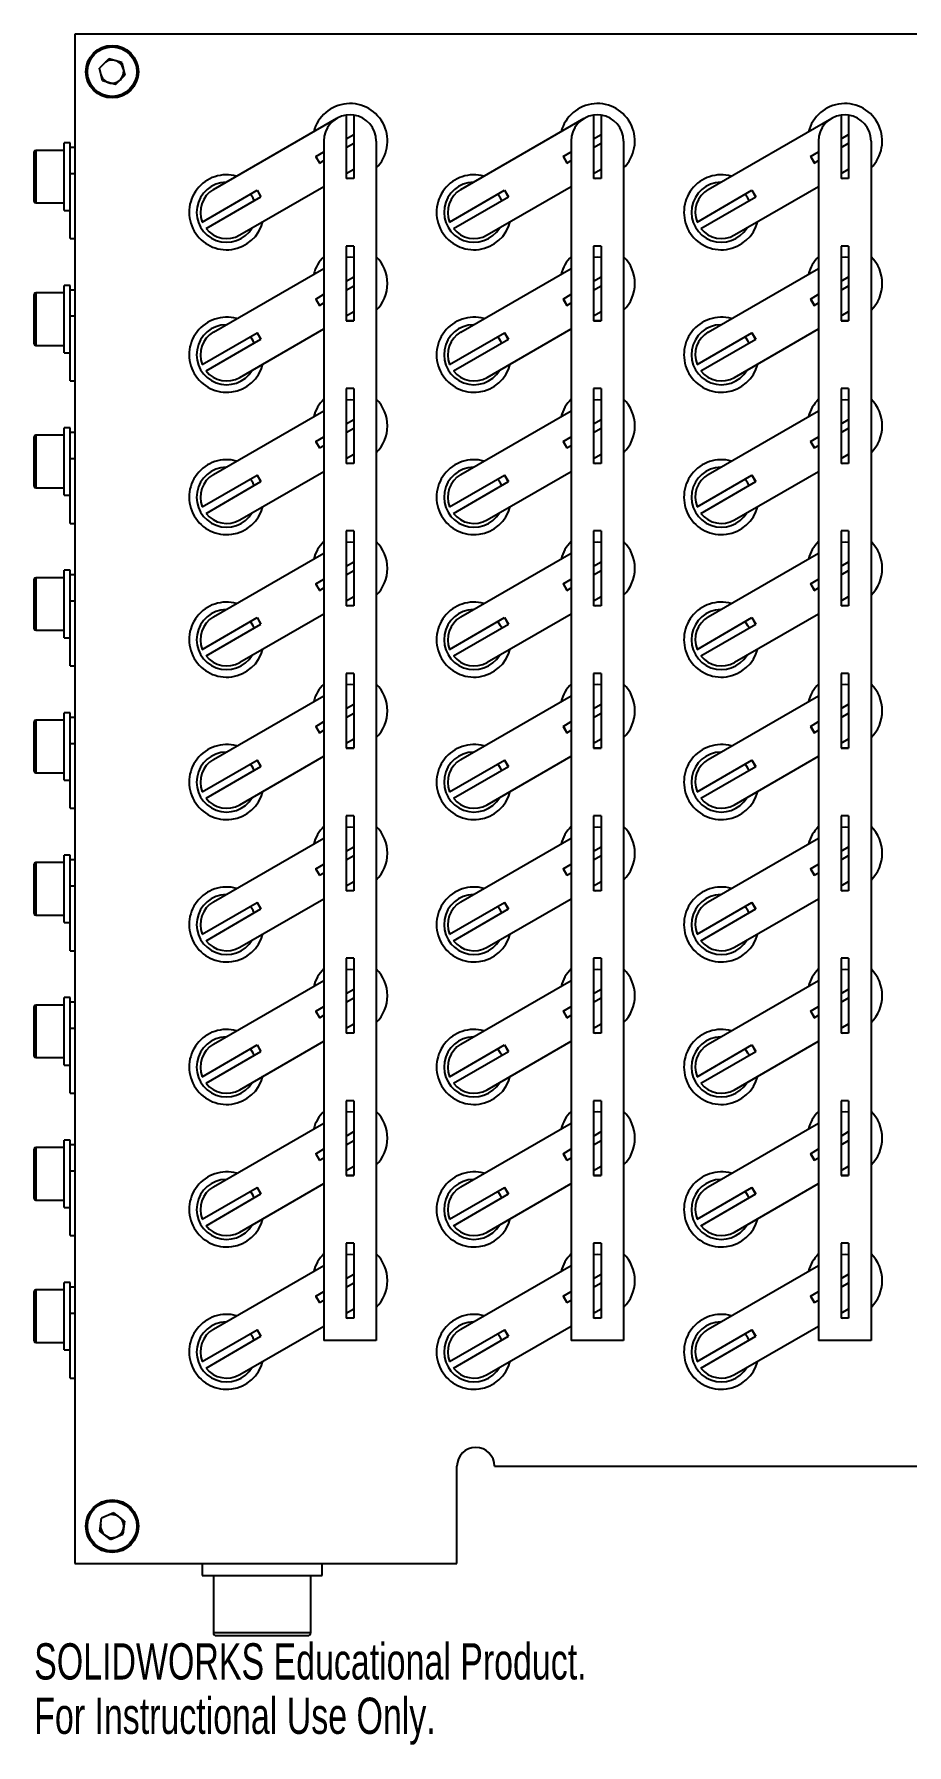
# Model space of a CAD drawing. Header units: millimetres. Extents: x -116 to 116, y -133 to 95.
# Drawn here: x -116.4 to 0, y -133.2 to 95 of the extents above; entities that cross this region are included whole.
import ezdxf

# ---------------------------------------------------------------- set-up
doc = ezdxf.new("R2010")
doc.units = ezdxf.units.MM
doc.styles.add('SLDTEXTSTYLE0', font='TXT', dxfattribs={"width": 0.7})

msp = doc.modelspace()

# ---------------------------------------------------------------- linework, layer by layer
at = {"color": 7, "linetype": 'Continuous', "lineweight": 25}
for p, q in [((-111, 95), (-111, -109)), ((111, 95), (-111, 95)), ((-106.44, 91.72), (-107.71, 90.48)), ((-104.73, 91.24), (-106.44, 91.72)), ((-107.27, 88.76), (-107.71, 90.48)), ((-105.56, 88.28), (-104.29, 89.52)), ((-104.73, 91.24), (-104.29, 89.52)), ((-105.56, 88.28), (-107.27, 88.76)), ((-92.48, 74.28), (-76.02, 83.78)), ((-74.77, 84.21), (-74.77, 75.75)), ((-73.77, 84.21), (-73.77, 75.75)), ((-59.48, 74.28), (-43.02, 83.78)), ((-41.77, 84.21), (-41.77, 75.75)), ((-40.77, 84.21), (-40.77, 75.75)), ((-26.48, 74.28), (-10.02, 83.78)), ((-8.77, 84.21), (-8.77, 75.75)), ((-7.77, 84.21), (-7.77, 75.75)), ((-111.6, 80.5), (-112.4, 80.5)), ((-112.4, 71.5), (-112.4, 80.5)), ((-111.6, 67.75), (-111.6, 80.5)), ((-111, 79.87), (-111.6, 79.87)), ((-77.77, 80.75), (-77.77, -79.25)), ((-74.77, 81.04), (-73.77, 81.62)), ((-74.77, 79.88), (-73.77, 80.46)), ((-70.77, 80.75), (-70.77, -79.25)), ((-44.77, 80.75), (-44.77, -79.25)), ((-41.77, 81.04), (-40.77, 81.62)), ((-41.77, 79.88), (-40.77, 80.46)), ((-37.77, 80.75), (-37.77, -79.25)), ((-11.77, 80.75), (-11.77, -79.25)), ((-8.77, 81.04), (-7.77, 81.62)), ((-8.77, 79.88), (-7.77, 80.46)), ((-4.77, 80.75), (-4.77, -79.25)), ((-116.4, 72.7), (-116.4, 79.3)), ((-112.4, 79.5), (-116.2, 79.5)), ((-78.85, 78.68), (-77.77, 79.31)), ((-78.85, 78.68), (-78.35, 77.82)), ((-78.35, 77.82), (-77.77, 78.15)), ((-45.85, 78.68), (-44.77, 79.31)), ((-45.85, 78.68), (-45.35, 77.82)), ((-45.35, 77.82), (-44.77, 78.15)), ((-12.85, 78.68), (-11.77, 79.31)), ((-12.85, 78.68), (-12.35, 77.82)), ((-12.35, 77.82), (-11.77, 78.15)), ((-74.77, 76.42), (-73.77, 77)), ((-73.77, 75.75), (-74.77, 75.75)), ((-41.77, 76.42), (-40.77, 77)), ((-40.77, 75.75), (-41.77, 75.75)), ((-8.77, 76.42), (-7.77, 77)), ((-7.77, 75.75), (-8.77, 75.75)), ((-93.98, 69.95), (-86.65, 74.18)), ((-93.48, 69.08), (-86.15, 73.32)), ((-88.98, 68.22), (-77.77, 74.69)), ((-86.65, 74.18), (-86.15, 73.32)), ((-60.98, 69.95), (-53.65, 74.18)), ((-60.48, 69.08), (-53.15, 73.32)), ((-55.98, 68.22), (-44.77, 74.69)), ((-53.65, 74.18), (-53.15, 73.32)), ((-27.98, 69.95), (-20.65, 74.18)), ((-27.48, 69.08), (-20.15, 73.32)), ((-22.98, 68.22), (-11.77, 74.69)), ((-20.65, 74.18), (-20.15, 73.32)), ((-116.2, 72.5), (-112.4, 72.5)), ((-112.4, 71.5), (-111.6, 71.5)), ((-111.6, 67.75), (-111, 67.75)), ((-73.77, 66.75), (-74.77, 66.75)), ((-74.77, 66.75), (-74.77, 56.75)), ((-73.77, 66.75), (-73.77, 56.75)), ((-40.77, 66.75), (-41.77, 66.75)), ((-41.77, 66.75), (-41.77, 56.75)), ((-40.77, 66.75), (-40.77, 56.75)), ((-7.77, 66.75), (-8.77, 66.75)), ((-8.77, 66.75), (-8.77, 56.75)), ((-7.77, 66.75), (-7.77, 56.75)), ((-92.48, 55.28), (-77.77, 63.77)), ((-74.77, 62.04), (-73.77, 62.62)), ((-59.48, 55.28), (-44.77, 63.77)), ((-41.77, 62.04), (-40.77, 62.62)), ((-26.48, 55.28), (-11.77, 63.77)), ((-8.77, 62.04), (-7.77, 62.62)), ((-116.4, 53.7), (-116.4, 60.3)), ((-112.4, 60.5), (-116.2, 60.5)), ((-111.6, 61.5), (-112.4, 61.5)), ((-112.4, 52.5), (-112.4, 61.5)), ((-111.6, 48.75), (-111.6, 61.5)), ((-111, 60.87), (-111.6, 60.87)), ((-78.85, 59.68), (-77.77, 60.31)), ((-78.85, 59.68), (-78.35, 58.82)), ((-74.77, 60.88), (-73.77, 61.46)), ((-45.85, 59.68), (-44.77, 60.31)), ((-45.85, 59.68), (-45.35, 58.82)), ((-41.77, 60.88), (-40.77, 61.46)), ((-12.85, 59.68), (-11.77, 60.31)), ((-12.85, 59.68), (-12.35, 58.82)), ((-8.77, 60.88), (-7.77, 61.46)), ((-78.35, 58.82), (-77.77, 59.15)), ((-74.77, 57.42), (-73.77, 58)), ((-45.35, 58.82), (-44.77, 59.15)), ((-41.77, 57.42), (-40.77, 58)), ((-12.35, 58.82), (-11.77, 59.15)), ((-8.77, 57.42), (-7.77, 58)), ((-93.98, 50.95), (-86.65, 55.18)), ((-88.98, 49.22), (-77.77, 55.69)), ((-86.65, 55.18), (-86.15, 54.32)), ((-73.77, 56.75), (-74.77, 56.75)), ((-60.98, 50.95), (-53.65, 55.18)), ((-55.98, 49.22), (-44.77, 55.69)), ((-53.65, 55.18), (-53.15, 54.32)), ((-40.77, 56.75), (-41.77, 56.75)), ((-27.98, 50.95), (-20.65, 55.18)), ((-22.98, 49.22), (-11.77, 55.69)), ((-20.65, 55.18), (-20.15, 54.32)), ((-7.77, 56.75), (-8.77, 56.75)), ((-116.2, 53.5), (-112.4, 53.5)), ((-112.4, 52.5), (-111.6, 52.5)), ((-93.48, 50.08), (-86.15, 54.32)), ((-60.48, 50.08), (-53.15, 54.32)), ((-27.48, 50.08), (-20.15, 54.32)), ((-111.6, 48.75), (-111, 48.75)), ((-73.77, 47.75), (-74.77, 47.75)), ((-74.77, 47.75), (-74.77, 37.75)), ((-73.77, 47.75), (-73.77, 37.75)), ((-40.77, 47.75), (-41.77, 47.75)), ((-41.77, 47.75), (-41.77, 37.75)), ((-40.77, 47.75), (-40.77, 37.75)), ((-7.77, 47.75), (-8.77, 47.75)), ((-8.77, 47.75), (-8.77, 37.75)), ((-7.77, 47.75), (-7.77, 37.75)), ((-92.48, 36.28), (-77.77, 44.77)), ((-74.77, 43.04), (-73.77, 43.62)), ((-59.48, 36.28), (-44.77, 44.77)), ((-41.77, 43.04), (-40.77, 43.62)), ((-26.48, 36.28), (-11.77, 44.77)), ((-8.77, 43.04), (-7.77, 43.62)), ((-116.4, 34.7), (-116.4, 41.3)), ((-112.4, 41.5), (-116.2, 41.5)), ((-111.6, 42.5), (-112.4, 42.5)), ((-112.4, 33.5), (-112.4, 42.5)), ((-111.6, 29.75), (-111.6, 42.5)), ((-111, 41.87), (-111.6, 41.87)), ((-78.85, 40.68), (-77.77, 41.31)), ((-74.77, 41.88), (-73.77, 42.46)), ((-45.85, 40.68), (-44.77, 41.31)), ((-41.77, 41.88), (-40.77, 42.46)), ((-12.85, 40.68), (-11.77, 41.31)), ((-8.77, 41.88), (-7.77, 42.46)), ((-78.85, 40.68), (-78.35, 39.82)), ((-78.35, 39.82), (-77.77, 40.15)), ((-74.77, 38.42), (-73.77, 39)), ((-45.85, 40.68), (-45.35, 39.82)), ((-45.35, 39.82), (-44.77, 40.15)), ((-41.77, 38.42), (-40.77, 39)), ((-12.85, 40.68), (-12.35, 39.82)), ((-12.35, 39.82), (-11.77, 40.15)), ((-8.77, 38.42), (-7.77, 39)), ((-88.98, 30.22), (-77.77, 36.69)), ((-73.77, 37.75), (-74.77, 37.75)), ((-55.98, 30.22), (-44.77, 36.69)), ((-40.77, 37.75), (-41.77, 37.75)), ((-22.98, 30.22), (-11.77, 36.69)), ((-7.77, 37.75), (-8.77, 37.75)), ((-116.2, 34.5), (-112.4, 34.5)), ((-93.98, 31.95), (-86.65, 36.18)), ((-93.48, 31.08), (-86.15, 35.32)), ((-86.65, 36.18), (-86.15, 35.32)), ((-60.98, 31.95), (-53.65, 36.18)), ((-60.48, 31.08), (-53.15, 35.32)), ((-53.65, 36.18), (-53.15, 35.32)), ((-27.98, 31.95), (-20.65, 36.18)), ((-27.48, 31.08), (-20.15, 35.32)), ((-20.65, 36.18), (-20.15, 35.32)), ((-112.4, 33.5), (-111.6, 33.5)), ((-111.6, 29.75), (-111, 29.75)), ((-73.77, 28.75), (-74.77, 28.75)), ((-74.77, 28.75), (-74.77, 18.75)), ((-73.77, 28.75), (-73.77, 18.75)), ((-40.77, 28.75), (-41.77, 28.75)), ((-41.77, 28.75), (-41.77, 18.75)), ((-40.77, 28.75), (-40.77, 18.75)), ((-7.77, 28.75), (-8.77, 28.75)), ((-8.77, 28.75), (-8.77, 18.75)), ((-7.77, 28.75), (-7.77, 18.75)), ((-92.48, 17.28), (-77.77, 25.77)), ((-59.48, 17.28), (-44.77, 25.77)), ((-26.48, 17.28), (-11.77, 25.77)), ((-111.6, 23.5), (-112.4, 23.5)), ((-112.4, 14.5), (-112.4, 23.5)), ((-111.6, 10.75), (-111.6, 23.5)), ((-111, 22.87), (-111.6, 22.87)), ((-74.77, 24.04), (-73.77, 24.62)), ((-74.77, 22.88), (-73.77, 23.46)), ((-41.77, 24.04), (-40.77, 24.62)), ((-41.77, 22.88), (-40.77, 23.46)), ((-8.77, 24.04), (-7.77, 24.62)), ((-8.77, 22.88), (-7.77, 23.46)), ((-116.4, 15.7), (-116.4, 22.3)), ((-112.4, 22.5), (-116.2, 22.5)), ((-78.85, 21.68), (-77.77, 22.31)), ((-78.85, 21.68), (-78.35, 20.82)), ((-78.35, 20.82), (-77.77, 21.15)), ((-45.85, 21.68), (-44.77, 22.31)), ((-45.85, 21.68), (-45.35, 20.82)), ((-45.35, 20.82), (-44.77, 21.15)), ((-12.85, 21.68), (-11.77, 22.31)), ((-12.85, 21.68), (-12.35, 20.82)), ((-12.35, 20.82), (-11.77, 21.15)), ((-74.77, 19.42), (-73.77, 20)), ((-73.77, 18.75), (-74.77, 18.75)), ((-41.77, 19.42), (-40.77, 20)), ((-40.77, 18.75), (-41.77, 18.75)), ((-8.77, 19.42), (-7.77, 20)), ((-7.77, 18.75), (-8.77, 18.75)), ((-93.98, 12.95), (-86.65, 17.18)), ((-93.48, 12.08), (-86.15, 16.32)), ((-88.98, 11.22), (-77.77, 17.69)), ((-86.65, 17.18), (-86.15, 16.32)), ((-60.98, 12.95), (-53.65, 17.18)), ((-60.48, 12.08), (-53.15, 16.32)), ((-55.98, 11.22), (-44.77, 17.69)), ((-53.65, 17.18), (-53.15, 16.32)), ((-27.98, 12.95), (-20.65, 17.18)), ((-27.48, 12.08), (-20.15, 16.32)), ((-22.98, 11.22), (-11.77, 17.69)), ((-20.65, 17.18), (-20.15, 16.32)), ((-116.2, 15.5), (-112.4, 15.5)), ((-112.4, 14.5), (-111.6, 14.5)), ((-111.6, 10.75), (-111, 10.75)), ((-73.77, 9.75), (-74.77, 9.75)), ((-74.77, 9.75), (-74.77, -0.25)), ((-73.77, 9.75), (-73.77, -0.25)), ((-40.77, 9.75), (-41.77, 9.75)), ((-41.77, 9.75), (-41.77, -0.25)), ((-40.77, 9.75), (-40.77, -0.25)), ((-7.77, 9.75), (-8.77, 9.75)), ((-8.77, 9.75), (-8.77, -0.25)), ((-7.77, 9.75), (-7.77, -0.25)), ((-92.48, -1.72), (-77.77, 6.77)), ((-74.77, 5.04), (-73.77, 5.62)), ((-59.48, -1.72), (-44.77, 6.77)), ((-41.77, 5.04), (-40.77, 5.62)), ((-26.48, -1.72), (-11.77, 6.77)), ((-8.77, 5.04), (-7.77, 5.62)), ((-116.4, -3.3), (-116.4, 3.3)), ((-112.4, 3.5), (-116.2, 3.5)), ((-111.6, 4.5), (-112.4, 4.5)), ((-112.4, -4.5), (-112.4, 4.5)), ((-111.6, -8.25), (-111.6, 4.5)), ((-111, 3.87), (-111.6, 3.87)), ((-78.85, 2.68), (-77.77, 3.31)), ((-78.85, 2.68), (-78.35, 1.82)), ((-74.77, 3.88), (-73.77, 4.46)), ((-45.85, 2.68), (-44.77, 3.31)), ((-45.85, 2.68), (-45.35, 1.82)), ((-41.77, 3.88), (-40.77, 4.46)), ((-12.85, 2.68), (-11.77, 3.31)), ((-12.85, 2.68), (-12.35, 1.82)), ((-8.77, 3.88), (-7.77, 4.46)), ((-78.35, 1.82), (-77.77, 2.15)), ((-74.77, 0.42), (-73.77, 1)), ((-45.35, 1.82), (-44.77, 2.15)), ((-41.77, 0.42), (-40.77, 1)), ((-12.35, 1.82), (-11.77, 2.15)), ((-8.77, 0.42), (-7.77, 1)), ((-93.98, -6.05), (-86.65, -1.82)), ((-88.98, -7.78), (-77.77, -1.31)), ((-86.65, -1.82), (-86.15, -2.68)), ((-73.77, -0.25), (-74.77, -0.25)), ((-60.98, -6.05), (-53.65, -1.82)), ((-55.98, -7.78), (-44.77, -1.31)), ((-53.65, -1.82), (-53.15, -2.68)), ((-40.77, -0.25), (-41.77, -0.25)), ((-27.98, -6.05), (-20.65, -1.82)), ((-22.98, -7.78), (-11.77, -1.31)), ((-20.65, -1.82), (-20.15, -2.68)), ((-7.77, -0.25), (-8.77, -0.25)), ((-116.2, -3.5), (-112.4, -3.5)), ((-112.4, -4.5), (-111.6, -4.5)), ((-93.48, -6.92), (-86.15, -2.68)), ((-60.48, -6.92), (-53.15, -2.68)), ((-27.48, -6.92), (-20.15, -2.68)), ((-111.6, -8.25), (-111, -8.25)), ((-73.77, -9.25), (-74.77, -9.25)), ((-74.77, -9.25), (-74.77, -19.25)), ((-73.77, -9.25), (-73.77, -19.25)), ((-40.77, -9.25), (-41.77, -9.25)), ((-41.77, -9.25), (-41.77, -19.25)), ((-40.77, -9.25), (-40.77, -19.25)), ((-7.77, -9.25), (-8.77, -9.25)), ((-8.77, -9.25), (-8.77, -19.25)), ((-7.77, -9.25), (-7.77, -19.25)), ((-92.48, -20.72), (-77.77, -12.23)), ((-74.77, -13.96), (-73.77, -13.38)), ((-59.48, -20.72), (-44.77, -12.23)), ((-41.77, -13.96), (-40.77, -13.38)), ((-26.48, -20.72), (-11.77, -12.23)), ((-8.77, -13.96), (-7.77, -13.38)), ((-116.4, -22.3), (-116.4, -15.7)), ((-112.4, -15.5), (-116.2, -15.5)), ((-111.6, -14.5), (-112.4, -14.5)), ((-112.4, -23.5), (-112.4, -14.5)), ((-111.6, -27.25), (-111.6, -14.5)), ((-111, -15.13), (-111.6, -15.13)), ((-78.85, -16.32), (-77.77, -15.69)), ((-74.77, -15.12), (-73.77, -14.54)), ((-45.85, -16.32), (-44.77, -15.69)), ((-41.77, -15.12), (-40.77, -14.54)), ((-12.85, -16.32), (-11.77, -15.69)), ((-8.77, -15.12), (-7.77, -14.54)), ((-78.85, -16.32), (-78.35, -17.18)), ((-78.35, -17.18), (-77.77, -16.85)), ((-74.77, -18.58), (-73.77, -18)), ((-45.85, -16.32), (-45.35, -17.18)), ((-45.35, -17.18), (-44.77, -16.85)), ((-41.77, -18.58), (-40.77, -18)), ((-12.85, -16.32), (-12.35, -17.18)), ((-12.35, -17.18), (-11.77, -16.85)), ((-8.77, -18.58), (-7.77, -18)), ((-88.98, -26.78), (-77.77, -20.31)), ((-73.77, -19.25), (-74.77, -19.25)), ((-55.98, -26.78), (-44.77, -20.31)), ((-40.77, -19.25), (-41.77, -19.25)), ((-22.98, -26.78), (-11.77, -20.31)), ((-7.77, -19.25), (-8.77, -19.25)), ((-116.2, -22.5), (-112.4, -22.5)), ((-93.98, -25.05), (-86.65, -20.82)), ((-93.48, -25.92), (-86.15, -21.68)), ((-86.65, -20.82), (-86.15, -21.68)), ((-60.98, -25.05), (-53.65, -20.82)), ((-60.48, -25.92), (-53.15, -21.68)), ((-53.65, -20.82), (-53.15, -21.68)), ((-27.98, -25.05), (-20.65, -20.82)), ((-27.48, -25.92), (-20.15, -21.68)), ((-20.65, -20.82), (-20.15, -21.68)), ((-112.4, -23.5), (-111.6, -23.5)), ((-111.6, -27.25), (-111, -27.25)), ((-73.77, -28.25), (-74.77, -28.25)), ((-74.77, -28.25), (-74.77, -38.25)), ((-73.77, -28.25), (-73.77, -38.25)), ((-40.77, -28.25), (-41.77, -28.25)), ((-41.77, -28.25), (-41.77, -38.25)), ((-40.77, -28.25), (-40.77, -38.25)), ((-7.77, -28.25), (-8.77, -28.25)), ((-8.77, -28.25), (-8.77, -38.25)), ((-7.77, -28.25), (-7.77, -38.25)), ((-92.48, -39.72), (-77.77, -31.23)), ((-59.48, -39.72), (-44.77, -31.23)), ((-26.48, -39.72), (-11.77, -31.23)), ((-111.6, -33.5), (-112.4, -33.5)), ((-112.4, -42.5), (-112.4, -33.5)), ((-111.6, -46.25), (-111.6, -33.5)), ((-111, -34.13), (-111.6, -34.13)), ((-74.77, -32.96), (-73.77, -32.38)), ((-74.77, -34.12), (-73.77, -33.54)), ((-41.77, -32.96), (-40.77, -32.38)), ((-41.77, -34.12), (-40.77, -33.54)), ((-8.77, -32.96), (-7.77, -32.38)), ((-8.77, -34.12), (-7.77, -33.54)), ((-116.4, -41.3), (-116.4, -34.7)), ((-112.4, -34.5), (-116.2, -34.5)), ((-78.85, -35.32), (-77.77, -34.69)), ((-78.85, -35.32), (-78.35, -36.18)), ((-78.35, -36.18), (-77.77, -35.85)), ((-45.85, -35.32), (-44.77, -34.69)), ((-45.85, -35.32), (-45.35, -36.18)), ((-45.35, -36.18), (-44.77, -35.85)), ((-12.85, -35.32), (-11.77, -34.69)), ((-12.85, -35.32), (-12.35, -36.18)), ((-12.35, -36.18), (-11.77, -35.85)), ((-74.77, -37.58), (-73.77, -37)), ((-73.77, -38.25), (-74.77, -38.25)), ((-41.77, -37.58), (-40.77, -37)), ((-40.77, -38.25), (-41.77, -38.25)), ((-8.77, -37.58), (-7.77, -37)), ((-7.77, -38.25), (-8.77, -38.25)), ((-93.98, -44.05), (-86.65, -39.82)), ((-93.48, -44.92), (-86.15, -40.68)), ((-88.98, -45.78), (-77.77, -39.31)), ((-86.65, -39.82), (-86.15, -40.68)), ((-60.98, -44.05), (-53.65, -39.82)), ((-60.48, -44.92), (-53.15, -40.68)), ((-55.98, -45.78), (-44.77, -39.31)), ((-53.65, -39.82), (-53.15, -40.68)), ((-27.98, -44.05), (-20.65, -39.82)), ((-27.48, -44.92), (-20.15, -40.68)), ((-22.98, -45.78), (-11.77, -39.31)), ((-20.65, -39.82), (-20.15, -40.68)), ((-116.2, -41.5), (-112.4, -41.5)), ((-112.4, -42.5), (-111.6, -42.5)), ((-111.6, -46.25), (-111, -46.25)), ((-74.77, -47.25), (-74.77, -57.25)), ((-73.77, -47.25), (-74.77, -47.25)), ((-73.77, -47.25), (-73.77, -57.25)), ((-40.77, -47.25), (-41.77, -47.25)), ((-41.77, -47.25), (-41.77, -57.25)), ((-40.77, -47.25), (-40.77, -57.25)), ((-7.77, -47.25), (-8.77, -47.25)), ((-8.77, -47.25), (-8.77, -57.25)), ((-7.77, -47.25), (-7.77, -57.25)), ((-92.48, -58.72), (-77.77, -50.23)), ((-74.77, -51.96), (-73.77, -51.38)), ((-59.48, -58.72), (-44.77, -50.23)), ((-41.77, -51.96), (-40.77, -51.38)), ((-26.48, -58.72), (-11.77, -50.23)), ((-8.77, -51.96), (-7.77, -51.38)), ((-116.4, -60.3), (-116.4, -53.7)), ((-112.4, -53.5), (-116.2, -53.5)), ((-111.6, -52.5), (-112.4, -52.5)), ((-112.4, -61.5), (-112.4, -52.5)), ((-111.6, -65.25), (-111.6, -52.5)), ((-111, -53.13), (-111.6, -53.13)), ((-78.85, -54.32), (-77.77, -53.69)), ((-78.85, -54.32), (-78.35, -55.18)), ((-74.77, -53.12), (-73.77, -52.54)), ((-45.85, -54.32), (-44.77, -53.69)), ((-45.85, -54.32), (-45.35, -55.18)), ((-41.77, -53.12), (-40.77, -52.54)), ((-12.85, -54.32), (-11.77, -53.69)), ((-12.85, -54.32), (-12.35, -55.18)), ((-8.77, -53.12), (-7.77, -52.54)), ((-78.35, -55.18), (-77.77, -54.85)), ((-74.77, -56.58), (-73.77, -56)), ((-45.35, -55.18), (-44.77, -54.85)), ((-41.77, -56.58), (-40.77, -56)), ((-12.35, -55.18), (-11.77, -54.85)), ((-8.77, -56.58), (-7.77, -56)), ((-93.98, -63.05), (-86.65, -58.82)), ((-88.98, -64.78), (-77.77, -58.31)), ((-86.65, -58.82), (-86.15, -59.68)), ((-73.77, -57.25), (-74.77, -57.25)), ((-60.98, -63.05), (-53.65, -58.82)), ((-55.98, -64.78), (-44.77, -58.31)), ((-53.65, -58.82), (-53.15, -59.68)), ((-40.77, -57.25), (-41.77, -57.25)), ((-27.98, -63.05), (-20.65, -58.82)), ((-22.98, -64.78), (-11.77, -58.31)), ((-20.65, -58.82), (-20.15, -59.68)), ((-7.77, -57.25), (-8.77, -57.25)), ((-116.2, -60.5), (-112.4, -60.5)), ((-112.4, -61.5), (-111.6, -61.5)), ((-93.48, -63.92), (-86.15, -59.68)), ((-60.48, -63.92), (-53.15, -59.68)), ((-27.48, -63.92), (-20.15, -59.68)), ((-111.6, -65.25), (-111, -65.25)), ((-73.77, -66.25), (-74.77, -66.25)), ((-74.77, -66.25), (-74.77, -76.25)), ((-73.77, -66.25), (-73.77, -76.25)), ((-40.77, -66.25), (-41.77, -66.25)), ((-41.77, -66.25), (-41.77, -76.25)), ((-40.77, -66.25), (-40.77, -76.25)), ((-8.77, -66.25), (-8.77, -76.25)), ((-7.77, -66.25), (-8.77, -66.25)), ((-7.77, -66.25), (-7.77, -76.25)), ((-92.48, -77.72), (-77.77, -69.23)), ((-74.77, -70.96), (-73.77, -70.38)), ((-59.48, -77.72), (-44.77, -69.23)), ((-41.77, -70.96), (-40.77, -70.38)), ((-26.48, -77.72), (-11.77, -69.23)), ((-8.77, -70.96), (-7.77, -70.38)), ((-116.4, -79.3), (-116.4, -72.7)), ((-112.4, -72.5), (-116.2, -72.5)), ((-111.6, -71.5), (-112.4, -71.5)), ((-112.4, -80.5), (-112.4, -71.5)), ((-111.6, -84.25), (-111.6, -71.5)), ((-111, -72.13), (-111.6, -72.13)), ((-78.85, -73.32), (-77.77, -72.69)), ((-74.77, -72.12), (-73.77, -71.54)), ((-45.85, -73.32), (-44.77, -72.69)), ((-41.77, -72.12), (-40.77, -71.54)), ((-12.85, -73.32), (-11.77, -72.69)), ((-8.77, -72.12), (-7.77, -71.54)), ((-78.85, -73.32), (-78.35, -74.18)), ((-78.35, -74.18), (-77.77, -73.85)), ((-74.77, -75.58), (-73.77, -75)), ((-45.85, -73.32), (-45.35, -74.18)), ((-45.35, -74.18), (-44.77, -73.85)), ((-41.77, -75.58), (-40.77, -75)), ((-12.85, -73.32), (-12.35, -74.18)), ((-12.35, -74.18), (-11.77, -73.85)), ((-8.77, -75.58), (-7.77, -75)), ((-88.98, -83.78), (-77.77, -77.31)), ((-73.77, -76.25), (-74.77, -76.25)), ((-55.98, -83.78), (-44.77, -77.31)), ((-40.77, -76.25), (-41.77, -76.25)), ((-22.98, -83.78), (-11.77, -77.31)), ((-7.77, -76.25), (-8.77, -76.25)), ((-116.2, -79.5), (-112.4, -79.5)), ((-93.98, -82.05), (-86.65, -77.82)), ((-93.48, -82.92), (-86.15, -78.68)), ((-86.65, -77.82), (-86.15, -78.68)), ((-70.77, -79.25), (-77.77, -79.25)), ((-60.98, -82.05), (-53.65, -77.82)), ((-60.48, -82.92), (-53.15, -78.68)), ((-53.65, -77.82), (-53.15, -78.68)), ((-37.77, -79.25), (-44.77, -79.25)), ((-27.98, -82.05), (-20.65, -77.82)), ((-27.48, -82.92), (-20.15, -78.68)), ((-20.65, -77.82), (-20.15, -78.68)), ((-4.77, -79.25), (-11.77, -79.25)), ((-112.4, -80.5), (-111.6, -80.5)), ((-111.6, -84.25), (-111, -84.25)), ((-60, -109), (-60, -96)), ((-55, -96), (55, -96)), ((-105.77, -102.24), (-107.41, -102.92)), ((-104.36, -103.32), (-105.77, -102.24)), ((-107.64, -104.68), (-107.41, -102.92)), ((-106.23, -105.76), (-107.64, -104.68)), ((-104.36, -103.32), (-104.59, -105.08)), ((-106.23, -105.76), (-104.59, -105.08)), ((-111, -109), (-60, -109)), ((-94, -109), (-94, -110.6)), ((-78, -110.6), (-78, -109)), ((-94, -110.6), (-78, -110.6)), ((-92.5, -110.6), (-92.5, -118.2)), ((-79.5, -118.2), (-79.5, -110.6)), ((-92.1, -118.6), (-79.9, -118.6))]:
    msp.add_line(p, q, dxfattribs=at)
at = {"color": 8, "linetype": 'Continuous', "lineweight": 25}
for p, q in [((-116.2, 79.5), (-116.2, 72.5)), ((-111, 76.37), (-111.6, 76.37)), ((-116.2, 60.5), (-116.2, 53.5)), ((-111, 57.37), (-111.6, 57.37)), ((-116.2, 41.5), (-116.2, 34.5)), ((-111, 38.37), (-111.6, 38.37)), ((-116.2, 22.5), (-116.2, 15.5)), ((-111, 19.37), (-111.6, 19.37)), ((-116.2, 3.5), (-116.2, -3.5)), ((-111, 0.37), (-111.6, 0.37)), ((-116.2, -15.5), (-116.2, -22.5)), ((-111, -18.63), (-111.6, -18.63)), ((-116.2, -34.5), (-116.2, -41.5)), ((-111, -37.63), (-111.6, -37.63)), ((-116.2, -53.5), (-116.2, -60.5)), ((-111, -56.63), (-111.6, -56.63)), ((-116.2, -72.5), (-116.2, -79.5)), ((-111, -75.63), (-111.6, -75.63)), ((-92.5, -118.2), (-79.5, -118.2))]:
    msp.add_line(p, q, dxfattribs=at)
at = {"color": 7, "linetype": 'Continuous', "lineweight": 25, "flags": 128}
for points in [[(-73.77, 84.21), (-74.23, 84.25), (-74.77, 84.21)], [(-40.77, 84.21), (-41.23, 84.25), (-41.77, 84.21)], [(-7.77, 84.21), (-8.23, 84.25), (-8.77, 84.21)], [(-78.83, 78.7), (-78.81, 78.65), (-78.33, 77.83)], [(-45.83, 78.7), (-45.81, 78.65), (-45.33, 77.83)], [(-12.83, 78.7), (-12.81, 78.65), (-12.33, 77.83)], [(-74.77, 75.78), (-74.54, 75.76), (-73.77, 75.78)], [(-41.77, 75.78), (-41.54, 75.76), (-40.77, 75.78)], [(-8.77, 75.78), (-8.54, 75.76), (-7.77, 75.78)], [(-87.04, 72.8), (-87.19, 73.11), (-87.54, 73.67)], [(-86.17, 73.3), (-86.44, 73.83), (-86.67, 74.17)], [(-54.04, 72.8), (-54.19, 73.11), (-54.54, 73.67)], [(-53.17, 73.3), (-53.44, 73.83), (-53.67, 74.17)], [(-21.04, 72.8), (-21.19, 73.11), (-21.54, 73.67)], [(-20.17, 73.3), (-20.44, 73.83), (-20.67, 74.17)], [(-73.77, 66.72), (-74.54, 66.74), (-74.77, 66.72)], [(-40.77, 66.72), (-41.54, 66.74), (-41.77, 66.72)], [(-7.77, 66.72), (-8.54, 66.74), (-8.77, 66.72)], [(-73.77, 65.21), (-74.23, 65.25), (-74.77, 65.21)], [(-40.77, 65.21), (-41.23, 65.25), (-41.77, 65.21)], [(-7.77, 65.21), (-8.23, 65.25), (-8.77, 65.21)], [(-78.83, 59.7), (-78.81, 59.65), (-78.33, 58.83)], [(-45.83, 59.7), (-45.81, 59.65), (-45.33, 58.83)], [(-12.83, 59.7), (-12.81, 59.65), (-12.33, 58.83)], [(-86.17, 54.3), (-86.44, 54.83), (-86.67, 55.17)], [(-74.77, 56.78), (-74.54, 56.76), (-73.77, 56.78)], [(-53.17, 54.3), (-53.44, 54.83), (-53.67, 55.17)], [(-41.77, 56.78), (-41.54, 56.76), (-40.77, 56.78)], [(-20.17, 54.3), (-20.44, 54.83), (-20.67, 55.17)], [(-8.77, 56.78), (-8.54, 56.76), (-7.77, 56.78)], [(-87.04, 53.8), (-87.19, 54.11), (-87.54, 54.67)], [(-54.04, 53.8), (-54.19, 54.11), (-54.54, 54.67)], [(-21.04, 53.8), (-21.19, 54.11), (-21.54, 54.67)], [(-73.77, 47.72), (-74.54, 47.74), (-74.77, 47.72)], [(-73.77, 46.21), (-74.23, 46.25), (-74.77, 46.21)], [(-40.77, 47.72), (-41.54, 47.74), (-41.77, 47.72)], [(-40.77, 46.21), (-41.23, 46.25), (-41.77, 46.21)], [(-7.77, 47.72), (-8.54, 47.74), (-8.77, 47.72)], [(-7.77, 46.21), (-8.23, 46.25), (-8.77, 46.21)], [(-78.83, 40.7), (-78.81, 40.65), (-78.33, 39.83)], [(-45.83, 40.7), (-45.81, 40.65), (-45.33, 39.83)], [(-12.83, 40.7), (-12.81, 40.65), (-12.33, 39.83)], [(-74.77, 37.78), (-74.54, 37.76), (-73.77, 37.78)], [(-41.77, 37.78), (-41.54, 37.76), (-40.77, 37.78)], [(-8.77, 37.78), (-8.54, 37.76), (-7.77, 37.78)], [(-87.04, 34.8), (-87.19, 35.11), (-87.54, 35.67)], [(-86.17, 35.3), (-86.44, 35.83), (-86.67, 36.17)], [(-54.04, 34.8), (-54.19, 35.11), (-54.54, 35.67)], [(-53.17, 35.3), (-53.44, 35.83), (-53.67, 36.17)], [(-21.04, 34.8), (-21.19, 35.11), (-21.54, 35.67)], [(-20.17, 35.3), (-20.44, 35.83), (-20.67, 36.17)], [(-73.77, 28.72), (-74.54, 28.74), (-74.77, 28.72)], [(-40.77, 28.72), (-41.54, 28.74), (-41.77, 28.72)], [(-7.77, 28.72), (-8.54, 28.74), (-8.77, 28.72)], [(-73.77, 27.21), (-74.23, 27.25), (-74.77, 27.21)], [(-40.77, 27.21), (-41.23, 27.25), (-41.77, 27.21)], [(-7.77, 27.21), (-8.23, 27.25), (-8.77, 27.21)], [(-78.83, 21.7), (-78.81, 21.65), (-78.33, 20.83)], [(-45.83, 21.7), (-45.81, 21.65), (-45.33, 20.83)], [(-12.83, 21.7), (-12.81, 21.65), (-12.33, 20.83)], [(-74.77, 18.78), (-74.54, 18.76), (-73.77, 18.78)], [(-41.77, 18.78), (-41.54, 18.76), (-40.77, 18.78)], [(-8.77, 18.78), (-8.54, 18.76), (-7.77, 18.78)], [(-87.04, 15.8), (-87.19, 16.11), (-87.54, 16.67)], [(-86.17, 16.3), (-86.44, 16.83), (-86.67, 17.17)], [(-54.04, 15.8), (-54.19, 16.11), (-54.54, 16.67)], [(-53.17, 16.3), (-53.44, 16.83), (-53.67, 17.17)], [(-21.04, 15.8), (-21.19, 16.11), (-21.54, 16.67)], [(-20.17, 16.3), (-20.44, 16.83), (-20.67, 17.17)], [(-73.77, 9.72), (-74.54, 9.74), (-74.77, 9.72)], [(-40.77, 9.72), (-41.54, 9.74), (-41.77, 9.72)], [(-7.77, 9.72), (-8.54, 9.74), (-8.77, 9.72)], [(-73.77, 8.21), (-74.23, 8.25), (-74.77, 8.21)], [(-40.77, 8.21), (-41.23, 8.25), (-41.77, 8.21)], [(-7.77, 8.21), (-8.23, 8.25), (-8.77, 8.21)], [(-78.83, 2.7), (-78.81, 2.65), (-78.33, 1.83)], [(-45.83, 2.7), (-45.81, 2.65), (-45.33, 1.83)], [(-12.83, 2.7), (-12.81, 2.65), (-12.33, 1.83)], [(-86.17, -2.7), (-86.44, -2.17), (-86.67, -1.83)], [(-74.77, -0.22), (-74.54, -0.24), (-73.77, -0.22)], [(-53.17, -2.7), (-53.44, -2.17), (-53.67, -1.83)], [(-41.77, -0.22), (-41.54, -0.24), (-40.77, -0.22)], [(-20.17, -2.7), (-20.44, -2.17), (-20.67, -1.83)], [(-8.77, -0.22), (-8.54, -0.24), (-7.77, -0.22)], [(-87.04, -3.2), (-87.19, -2.89), (-87.54, -2.33)], [(-54.04, -3.2), (-54.19, -2.89), (-54.54, -2.33)], [(-21.04, -3.2), (-21.19, -2.89), (-21.54, -2.33)], [(-73.77, -9.28), (-74.54, -9.26), (-74.77, -9.28)], [(-73.77, -10.79), (-74.23, -10.75), (-74.77, -10.79)], [(-40.77, -9.28), (-41.54, -9.26), (-41.77, -9.28)], [(-40.77, -10.79), (-41.23, -10.75), (-41.77, -10.79)], [(-7.77, -9.28), (-8.54, -9.26), (-8.77, -9.28)], [(-7.77, -10.79), (-8.23, -10.75), (-8.77, -10.79)], [(-78.83, -16.3), (-78.81, -16.35), (-78.33, -17.17)], [(-45.83, -16.3), (-45.81, -16.35), (-45.33, -17.17)], [(-12.83, -16.3), (-12.81, -16.35), (-12.33, -17.17)], [(-74.77, -19.22), (-74.54, -19.24), (-73.77, -19.22)], [(-41.77, -19.22), (-41.54, -19.24), (-40.77, -19.22)], [(-8.77, -19.22), (-8.54, -19.24), (-7.77, -19.22)], [(-87.04, -22.2), (-87.19, -21.89), (-87.54, -21.33)], [(-86.17, -21.7), (-86.44, -21.17), (-86.67, -20.83)], [(-54.04, -22.2), (-54.19, -21.89), (-54.54, -21.33)], [(-53.17, -21.7), (-53.44, -21.17), (-53.67, -20.83)], [(-21.04, -22.2), (-21.19, -21.89), (-21.54, -21.33)], [(-20.17, -21.7), (-20.44, -21.17), (-20.67, -20.83)], [(-73.77, -28.28), (-74.54, -28.26), (-74.77, -28.28)], [(-40.77, -28.28), (-41.54, -28.26), (-41.77, -28.28)], [(-7.77, -28.28), (-8.54, -28.26), (-8.77, -28.28)], [(-73.77, -29.79), (-74.23, -29.75), (-74.77, -29.79)], [(-40.77, -29.79), (-41.23, -29.75), (-41.77, -29.79)], [(-7.77, -29.79), (-8.23, -29.75), (-8.77, -29.79)], [(-78.83, -35.3), (-78.81, -35.35), (-78.33, -36.17)], [(-45.83, -35.3), (-45.81, -35.35), (-45.33, -36.17)], [(-12.83, -35.3), (-12.81, -35.35), (-12.33, -36.17)], [(-74.77, -38.22), (-74.54, -38.24), (-73.77, -38.22)], [(-41.77, -38.22), (-41.54, -38.24), (-40.77, -38.22)], [(-8.77, -38.22), (-8.54, -38.24), (-7.77, -38.22)], [(-87.04, -41.2), (-87.19, -40.89), (-87.54, -40.33)], [(-86.17, -40.7), (-86.44, -40.17), (-86.67, -39.83)], [(-54.04, -41.2), (-54.19, -40.89), (-54.54, -40.33)], [(-53.17, -40.7), (-53.44, -40.17), (-53.67, -39.83)], [(-21.04, -41.2), (-21.19, -40.89), (-21.54, -40.33)], [(-20.17, -40.7), (-20.44, -40.17), (-20.67, -39.83)], [(-73.77, -47.28), (-74.54, -47.26), (-74.77, -47.28)], [(-40.77, -47.28), (-41.54, -47.26), (-41.77, -47.28)], [(-7.77, -47.28), (-8.54, -47.26), (-8.77, -47.28)], [(-73.77, -48.79), (-74.23, -48.75), (-74.77, -48.79)], [(-40.77, -48.79), (-41.23, -48.75), (-41.77, -48.79)], [(-7.77, -48.79), (-8.23, -48.75), (-8.77, -48.79)], [(-78.83, -54.3), (-78.81, -54.35), (-78.33, -55.17)], [(-45.83, -54.3), (-45.81, -54.35), (-45.33, -55.17)], [(-12.83, -54.3), (-12.81, -54.35), (-12.33, -55.17)], [(-86.17, -59.7), (-86.44, -59.17), (-86.67, -58.83)], [(-74.77, -57.22), (-74.54, -57.24), (-73.77, -57.22)], [(-53.17, -59.7), (-53.44, -59.17), (-53.67, -58.83)], [(-41.77, -57.22), (-41.54, -57.24), (-40.77, -57.22)], [(-20.17, -59.7), (-20.44, -59.17), (-20.67, -58.83)], [(-8.77, -57.22), (-8.54, -57.24), (-7.77, -57.22)], [(-87.04, -60.2), (-87.19, -59.89), (-87.54, -59.33)], [(-54.04, -60.2), (-54.19, -59.89), (-54.54, -59.33)], [(-21.04, -60.2), (-21.19, -59.89), (-21.54, -59.33)], [(-73.77, -66.28), (-74.54, -66.26), (-74.77, -66.28)], [(-73.77, -67.79), (-74.23, -67.75), (-74.77, -67.79)], [(-40.77, -66.28), (-41.54, -66.26), (-41.77, -66.28)], [(-40.77, -67.79), (-41.23, -67.75), (-41.77, -67.79)], [(-7.77, -66.28), (-8.54, -66.26), (-8.77, -66.28)], [(-7.77, -67.79), (-8.23, -67.75), (-8.77, -67.79)], [(-78.83, -73.3), (-78.81, -73.35), (-78.33, -74.17)], [(-45.83, -73.3), (-45.81, -73.35), (-45.33, -74.17)], [(-12.83, -73.3), (-12.81, -73.35), (-12.33, -74.17)], [(-74.77, -76.22), (-74.54, -76.24), (-73.77, -76.22)], [(-41.77, -76.22), (-41.54, -76.24), (-40.77, -76.22)], [(-8.77, -76.22), (-8.54, -76.24), (-7.77, -76.22)], [(-87.04, -79.2), (-87.19, -78.89), (-87.54, -78.33)], [(-86.17, -78.7), (-86.44, -78.17), (-86.67, -77.83)], [(-54.04, -79.2), (-54.19, -78.89), (-54.54, -78.33)], [(-53.17, -78.7), (-53.44, -78.17), (-53.67, -77.83)], [(-21.04, -79.2), (-21.19, -78.89), (-21.54, -78.33)], [(-20.17, -78.7), (-20.44, -78.17), (-20.67, -77.83)]]:
    msp.add_lwpolyline(points, dxfattribs=at)
at = {"color": 7, "linetype": 'Continuous', "lineweight": 25}
for centre, radius in [((-106, 90), 3.5), ((-106, 90), 3.3), ((-106, -104), 3.5), ((-106, -104), 3.3)]:
    msp.add_circle(centre, radius, dxfattribs=at)
for centre, radius, start, end in [((-106, 90), 1.54, 194.2351, 134.2351), ((-74.27, 80.75), 5, 314.427, 165.573), ((-41.27, 80.75), 5, 314.427, 165.573), ((-8.27, 80.75), 5, 314.427, 165.573), ((-74.27, 80.75), 3.5, 98.2132, 180), ((-74.27, 80.75), 3.5, 0, 81.7868), ((-41.27, 80.75), 3.5, 98.2132, 180), ((-41.27, 80.75), 3.5, 0, 81.7868), ((-8.27, 80.75), 3.5, 98.2132, 180), ((-8.27, 80.75), 3.5, 0, 81.7868), ((-116.2, 79.3), 0.2, 90, 180), ((-90.73, 71.25), 5, 74.427, 345.573), ((-57.73, 71.25), 5, 74.427, 345.573), ((-24.73, 71.25), 5, 74.427, 345.573), ((-90.73, 71.25), 4, 91.045, 328.955), ((-90.73, 71.25), 3.5, 120, 201.7868), ((-57.73, 71.25), 4, 91.045, 328.955), ((-57.73, 71.25), 3.5, 120, 201.7868), ((-24.73, 71.25), 4, 91.045, 328.955), ((-24.73, 71.25), 3.5, 120, 201.7868), ((-116.2, 72.7), 0.2, 180, 270), ((-90.73, 71.25), 3.5, 218.2132, 300), ((-57.73, 71.25), 3.5, 218.2132, 300), ((-24.73, 71.25), 3.5, 218.2132, 300), ((-74.27, 61.75), 5, 134.427, 165.573), ((-74.27, 61.75), 5, 314.427, 45.573), ((-41.27, 61.75), 5, 134.427, 165.573), ((-41.27, 61.75), 5, 314.427, 45.573), ((-8.27, 61.75), 5, 134.427, 165.573), ((-8.27, 61.75), 5, 314.427, 45.573), ((-116.2, 60.3), 0.2, 90, 180), ((-90.73, 52.25), 5, 74.427, 345.573), ((-57.73, 52.25), 5, 74.427, 345.573), ((-24.73, 52.25), 5, 74.427, 345.573), ((-90.73, 52.25), 4, 91.045, 328.955), ((-90.73, 52.25), 3.5, 120, 201.7868), ((-57.73, 52.25), 4, 91.045, 328.955), ((-57.73, 52.25), 3.5, 120, 201.7868), ((-24.73, 52.25), 4, 91.045, 328.955), ((-24.73, 52.25), 3.5, 120, 201.7868), ((-116.2, 53.7), 0.2, 180, 270), ((-90.73, 52.25), 3.5, 218.2132, 300), ((-57.73, 52.25), 3.5, 218.2132, 300), ((-24.73, 52.25), 3.5, 218.2132, 300), ((-74.27, 42.75), 5, 134.427, 165.573), ((-74.27, 42.75), 5, 314.427, 45.573), ((-41.27, 42.75), 5, 134.427, 165.573), ((-41.27, 42.75), 5, 314.427, 45.573), ((-8.27, 42.75), 5, 134.427, 165.573), ((-8.27, 42.75), 5, 314.427, 45.573), ((-116.2, 41.3), 0.2, 90, 180), ((-90.73, 33.25), 5, 74.427, 345.573), ((-90.73, 33.25), 4, 91.045, 328.955), ((-57.73, 33.25), 5, 74.427, 345.573), ((-57.73, 33.25), 4, 91.045, 328.955), ((-24.73, 33.25), 5, 74.427, 345.573), ((-24.73, 33.25), 4, 91.045, 328.955), ((-116.2, 34.7), 0.2, 180, 270), ((-90.73, 33.25), 3.5, 120, 201.7868), ((-57.73, 33.25), 3.5, 120, 201.7868), ((-24.73, 33.25), 3.5, 120, 201.7868), ((-90.73, 33.25), 3.5, 218.2132, 300), ((-57.73, 33.25), 3.5, 218.2132, 300), ((-24.73, 33.25), 3.5, 218.2132, 300), ((-74.27, 23.75), 5, 134.427, 165.573), ((-74.27, 23.75), 5, 314.427, 45.573), ((-41.27, 23.75), 5, 134.427, 165.573), ((-41.27, 23.75), 5, 314.427, 45.573), ((-8.27, 23.75), 5, 134.427, 165.573), ((-8.27, 23.75), 5, 314.427, 45.573), ((-116.2, 22.3), 0.2, 90, 180), ((-90.73, 14.25), 5, 74.427, 345.573), ((-57.73, 14.25), 5, 74.427, 345.573), ((-24.73, 14.25), 5, 74.427, 345.573), ((-90.73, 14.25), 4, 91.045, 328.955), ((-90.73, 14.25), 3.5, 120, 201.7868), ((-57.73, 14.25), 4, 91.045, 328.955), ((-57.73, 14.25), 3.5, 120, 201.7868), ((-24.73, 14.25), 4, 91.045, 328.955), ((-24.73, 14.25), 3.5, 120, 201.7868), ((-116.2, 15.7), 0.2, 180, 270), ((-90.73, 14.25), 3.5, 218.2132, 300), ((-57.73, 14.25), 3.5, 218.2132, 300), ((-24.73, 14.25), 3.5, 218.2132, 300), ((-74.27, 4.75), 5, 134.427, 165.573), ((-74.27, 4.75), 5, 314.427, 45.573), ((-41.27, 4.75), 5, 134.427, 165.573), ((-41.27, 4.75), 5, 314.427, 45.573), ((-8.27, 4.75), 5, 134.427, 165.573), ((-8.27, 4.75), 5, 314.427, 45.573), ((-116.2, 3.3), 0.2, 90, 180), ((-90.73, -4.75), 5, 74.427, 345.573), ((-57.73, -4.75), 5, 74.427, 345.573), ((-24.73, -4.75), 5, 74.427, 345.573), ((-90.73, -4.75), 4, 91.045, 328.955), ((-90.73, -4.75), 3.5, 120, 201.7868), ((-57.73, -4.75), 4, 91.045, 328.955), ((-57.73, -4.75), 3.5, 120, 201.7868), ((-24.73, -4.75), 4, 91.045, 328.955), ((-24.73, -4.75), 3.5, 120, 201.7868), ((-116.2, -3.3), 0.2, 180, 270), ((-90.73, -4.75), 3.5, 218.2132, 300), ((-57.73, -4.75), 3.5, 218.2132, 300), ((-24.73, -4.75), 3.5, 218.2132, 300), ((-74.27, -14.25), 5, 134.427, 165.573), ((-74.27, -14.25), 5, 314.427, 45.573), ((-41.27, -14.25), 5, 134.427, 165.573), ((-41.27, -14.25), 5, 314.427, 45.573), ((-8.27, -14.25), 5, 134.427, 165.573), ((-8.27, -14.25), 5, 314.427, 45.573), ((-116.2, -15.7), 0.2, 90, 180), ((-90.73, -23.75), 5, 74.427, 345.573), ((-90.73, -23.75), 4, 91.045, 328.955), ((-57.73, -23.75), 5, 74.427, 345.573), ((-57.73, -23.75), 4, 91.045, 328.955), ((-24.73, -23.75), 5, 74.427, 345.573), ((-24.73, -23.75), 4, 91.045, 328.955), ((-116.2, -22.3), 0.2, 180, 270), ((-90.73, -23.75), 3.5, 120, 201.7868), ((-57.73, -23.75), 3.5, 120, 201.7868), ((-24.73, -23.75), 3.5, 120, 201.7868), ((-90.73, -23.75), 3.5, 218.2132, 300), ((-57.73, -23.75), 3.5, 218.2132, 300), ((-24.73, -23.75), 3.5, 218.2132, 300), ((-74.27, -33.25), 5, 134.427, 165.573), ((-74.27, -33.25), 5, 314.427, 45.573), ((-41.27, -33.25), 5, 134.427, 165.573), ((-41.27, -33.25), 5, 314.427, 45.573), ((-8.27, -33.25), 5, 134.427, 165.573), ((-8.27, -33.25), 5, 314.427, 45.573), ((-116.2, -34.7), 0.2, 90, 180), ((-90.73, -42.75), 5, 74.427, 345.573), ((-90.73, -42.75), 4, 91.045, 328.955), ((-57.73, -42.75), 5, 74.427, 345.573), ((-57.73, -42.75), 4, 91.045, 328.955), ((-24.73, -42.75), 5, 74.427, 345.573), ((-24.73, -42.75), 4, 91.045, 328.955), ((-90.73, -42.75), 3.5, 120, 201.7868), ((-57.73, -42.75), 3.5, 120, 201.7868), ((-24.73, -42.75), 3.5, 120, 201.7868), ((-116.2, -41.3), 0.2, 180, 270), ((-90.73, -42.75), 3.5, 218.2132, 300), ((-57.73, -42.75), 3.5, 218.2132, 300), ((-24.73, -42.75), 3.5, 218.2132, 300), ((-74.27, -52.25), 5, 134.427, 165.573), ((-74.27, -52.25), 5, 314.427, 45.573), ((-41.27, -52.25), 5, 134.427, 165.573), ((-41.27, -52.25), 5, 314.427, 45.573), ((-8.27, -52.25), 5, 134.427, 165.573), ((-8.27, -52.25), 5, 314.427, 45.573), ((-116.2, -53.7), 0.2, 90, 180), ((-90.73, -61.75), 5, 74.427, 345.573), ((-57.73, -61.75), 5, 74.427, 345.573), ((-24.73, -61.75), 5, 74.427, 345.573), ((-90.73, -61.75), 4, 91.045, 328.955), ((-90.73, -61.75), 3.5, 120, 201.7868), ((-57.73, -61.75), 4, 91.045, 328.955), ((-57.73, -61.75), 3.5, 120, 201.7868), ((-24.73, -61.75), 4, 91.045, 328.955), ((-24.73, -61.75), 3.5, 120, 201.7868), ((-116.2, -60.3), 0.2, 180, 270), ((-90.73, -61.75), 3.5, 218.2132, 300), ((-57.73, -61.75), 3.5, 218.2132, 300), ((-24.73, -61.75), 3.5, 218.2132, 300), ((-74.27, -71.25), 5, 134.427, 165.573), ((-74.27, -71.25), 5, 314.427, 45.573), ((-41.27, -71.25), 5, 134.427, 165.573), ((-41.27, -71.25), 5, 314.427, 45.573), ((-8.27, -71.25), 5, 134.427, 165.573), ((-8.27, -71.25), 5, 314.427, 45.573), ((-116.2, -72.7), 0.2, 90, 180), ((-90.73, -80.75), 5, 74.427, 345.573), ((-90.73, -80.75), 4, 91.045, 328.955), ((-57.73, -80.75), 5, 74.427, 345.573), ((-57.73, -80.75), 4, 91.045, 328.955), ((-24.73, -80.75), 5, 74.427, 345.573), ((-24.73, -80.75), 4, 91.045, 328.955), ((-116.2, -79.3), 0.2, 180, 270), ((-90.73, -80.75), 3.5, 120, 201.7868), ((-57.73, -80.75), 3.5, 120, 201.7868), ((-24.73, -80.75), 3.5, 120, 201.7868), ((-90.73, -80.75), 3.5, 218.2132, 300), ((-57.73, -80.75), 3.5, 218.2132, 300), ((-24.73, -80.75), 3.5, 218.2132, 300), ((-57.5, -96), 2.5, 0, 180), ((-106, -104), 1.54, 172.4483, 112.4483), ((-92.1, -118.2), 0.4, 180, 270), ((-79.9, -118.2), 0.4, 270, 360)]:
    msp.add_arc(centre, radius, start, end, dxfattribs=at)

# ---------------------------------------------------------------- texts
at = {"color": 7, "linetype": 'Continuous', "char_height": 4.8336, "attachment_point": 1, "style": 'SLDTEXTSTYLE0'}
for s, insert in [('SOLIDWORKS Educational Product.', (-116.4, -119.62)), ('For Instructional Use Only.', (-116.4, -126.87))]:
    msp.add_mtext(s, dxfattribs=dict(at, insert=insert))

doc.saveas('drawing.dxf')
